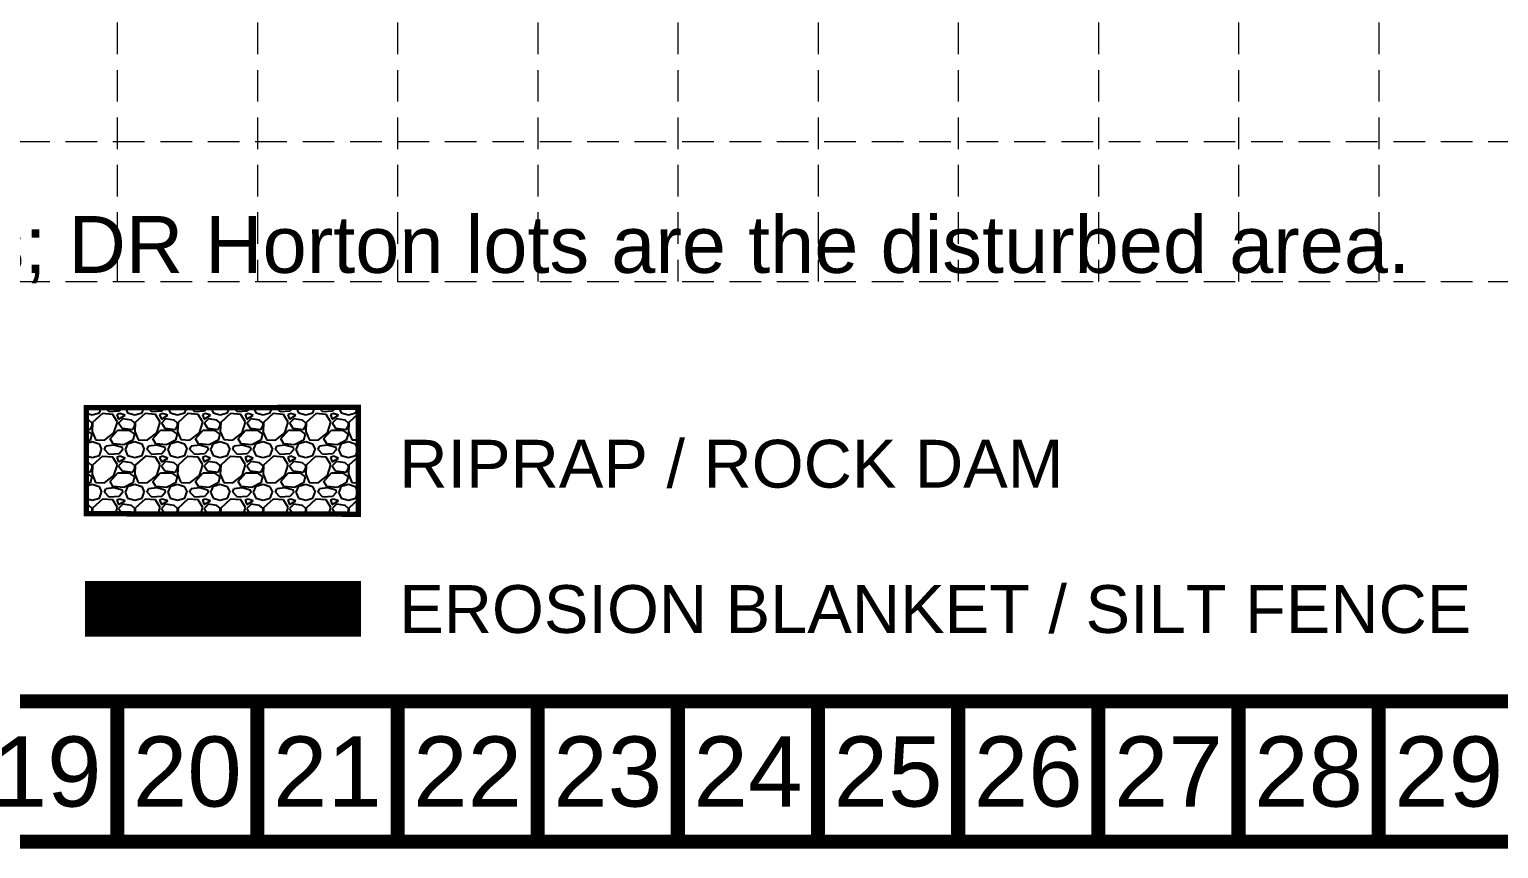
# Model space of a CAD drawing. Header units: inches. Extents: x -5337 to 1057, y 15227 to 19227.
# Drawn here: x -3399 to -2354, y 15227 to 15810 of the extents above; entities that cross this region are included whole.
import ezdxf
from ezdxf.enums import TextEntityAlignment as Align

# ---------------------------------------------------------------- set-up
doc = ezdxf.new("R2010")
doc.units = ezdxf.units.IN
doc.header["$LTSCALE"] = 150
doc.header["$MEASUREMENT"] = 0
doc.linetypes.add('ACAD_ISO02W100', pattern=[15, 12, -3])
doc.linetypes.add('HIDDEN', pattern=[0.375, 0.25, -0.125])
for name, color, linetype in [('BASE', 7, 'Continuous'), ('grid', 7, 'HIDDEN'), ('LEGEND', 7, 'Continuous')]:
    doc.layers.add(name, color=color, linetype=linetype)
doc.styles.add("L200'", font='ARIAL.TTF', dxfattribs={"height": 0.001969})
doc.styles.get("Standard").update_dxf_attribs({"font": 'ARIAL.TTF', "height": 25})

msp = doc.modelspace()

# ---------------------------------------------------------------- hatches: boundary and pattern name
at = {"layer": 'LEGEND', "linetype": 'ACAD_ISO02W100'}
h = msp.add_hatch(dxfattribs=at)
h.set_pattern_fill('GRAVEL', color=240, scale=30.39602, style=0)
h.set_pattern_definition([(228.0128, (-5521.5293, 13929.9475), (-243.1681023, -273.5642163), [4.08936, -404.84726]), (184.9697, (-5524.265, 13926.9079), (364.75226596, 30.39575527), [7.01747, -694.72914]), (132.5104, (-5531.256, 13926.3), (303.9599129, -334.3564782), [4.9481, -489.86322]), (267.2737, (-5543.1105, 13918.701), (30.39589845, 607.920399), [6.3904, -632.64931]), (292.8337, (-5543.4145, 13912.3178), (-151.9803986, 364.7521249), [6.2663, -620.3637]), (357.2737, (-5540.9828, 13906.5425), (-607.920399, 30.39589845), [6.3904, -632.64931]), (37.6942, (-5534.5996, 13906.2386), (-395.14847678, -303.95990336), [8.45097, -836.64585]), (72.2553, (-5527.9125, 13911.4059), (212.77246364, 668.71231444), [7.9786, -789.88072]), (121.4296, (-5525.4808, 13919.0049), (-243.1684063, 395.1481026), [6.41204, -634.7927]), (175.2364, (-5528.8244, 13924.4762), (334.3562433, -30.3957621), [7.32033, -358.69622]), (222.3974, (-5536.1194, 13925.0841), (-364.75245744, -334.35597382), [9.46678, -937.21187]), (138.8141, (-5513.0185, 13918.397), (-212.772226, 182.3760353), [3.23113, -319.88297]), (171.4692, (-5515.4501, 13920.5247), (395.1482014, -60.7922794), [6.1472, -608.57424]), (225, (-5521.53, 13921.437), (-3e-15, -30.39603), [4.29864, -38.6878]), (203.1986, (-5523.657, 13925.084), (151.9800893, 60.7920793), [2.3149, -229.17428]), (291.8014, (-5525.785, 13924.172), (-30.396017, 91.188067), [3.27374, -160.41384]), (30.9638, (-5524.569, 13921.1326), (91.187998, 60.7921145), [5.31715, -171.9206]), (161.5651, (-5520.01, 13923.868), (60.792052, -30.39597), [3.84482, -92.27584]), (16.3895, (-5543.4145, 13924.1722), (303.9602618, 91.1878369), [5.38617, -533.23266]), (70.3462, (-5538.2472, 13925.692), (-121.5839335, -334.3562794), [4.5187, -447.35062]), (293.1986, (-5520.0095, 13929.9475), (-60.7920793, 151.9800893), [4.62977, -226.8594]), (343.6105, (-5518.1858, 13925.692), (-303.9602618, 91.1878369), [5.38617, -533.23266]), (339.444, (-5543.4145, 13905.3267), (-151.9801536, 60.7919173), [5.19407, -254.50964]), (294.7751, (-5538.5511, 13903.503), (-151.9798601, 334.3563185), [4.35204, -430.85273]), (66.8014, (-5519.7056, 13899.5515), (60.7920793, 151.9800893), [4.62977, -226.85941]), (17.354, (-5517.8818, 13903.8069), (-395.1483149, -121.5839109), [5.09532, -504.43483]), (69.444, (-5534.5996, 13899.5515), (-60.7919173, -151.9801536), [2.59704, -257.10668]), (101.3099, (-5521.5293, 13899.5515), (-30.395948, 121.584101), [1.5499, -153.44]), (165.9638, (-5521.833, 13901.071), (91.188075, -30.39596), [6.2663, -119.0597]), (186.009, (-5527.9125, 13902.591), (303.9601874, 30.39599875), [5.80716, -574.90797]), (303.6901, (-5524.569, 13918.397), (-30.39606, 60.792026), [4.38377, -105.21062]), (353.1572, (-5522.1373, 13914.7495), (516.7323122, -60.7922821), [7.65354, -757.6987]), (60.9454, (-5514.5383, 13913.8376), (-121.5840788, -212.7721482), [3.12945, -309.81672]), (90, (-5513.018, 13916.573), (-30.39602, 30.39602), [1.82376, -28.57226]), (120.2564, (-5528.5204, 13903.503), (121.5839226, -212.7722111), [4.22274, -418.05226]), (48.0128, (-5530.6481, 13907.1505), (243.1681023, 273.5642163), [8.17872, -400.7579]), (0, (-5525.177, 13913.23), (30.39602, 30.39602), [7.90297, -22.49305]), (325.3048, (-5517.2739, 13913.2297), (-303.9600205, 212.7723982), [4.80604, -475.79722]), (254.0546, (-5513.3224, 13910.494), (-30.396016, -121.584082), [4.42572, -216.86064]), (207.646, (-5514.5383, 13906.2386), (-577.52424306, -303.96042945), [7.20583, -713.3786]), (175.4261, (-5520.9214, 13902.895), (-395.14827047, 30.3958615), [7.6233, -754.70502])])
h.paths.add_polyline_path([(-3358.8, 15465), (-3165.3, 15464.7), (-3165.3, 15540.7), (-3358.8, 15540.4)])

# ---------------------------------------------------------------- linework, layer by layer
at = {"layer": 'BASE', "const_width": 9.98}
for points in [[(-5331.9, 15231.7), (1052.1, 15231.7), (1052.1, 19221.7), (-5331.9, 19221.7)], [(-5232.1, 15331.5), (952.4, 15331.5), (952.4, 19122), (-5232.1, 19122)]]:
    msp.add_lwpolyline(points, close=True, dxfattribs=at)
for points in [[(-3336.9, 15231.7), (-3336.9, 15331.5)], [(-3237.1, 15231.7), (-3237.1, 15331.5)], [(-3137.4, 15231.7), (-3137.4, 15331.5)], [(-3037.6, 15231.7), (-3037.6, 15331.5)], [(-2937.9, 15231.7), (-2937.9, 15331.5)], [(-2838.1, 15231.7), (-2838.1, 15331.5)], [(-2738.4, 15231.7), (-2738.4, 15331.5)], [(-2638.6, 15231.7), (-2638.6, 15331.5)], [(-2538.9, 15231.7), (-2538.9, 15331.5)], [(-2439.1, 15231.7), (-2439.1, 15331.5)]]:
    msp.add_lwpolyline(points, dxfattribs=at)
at = {"layer": 'grid', "color": 252, "linetype": 'HIDDEN', "lineweight": 0, "ltscale": 0.6}
for p, q in [((-3336.9, 19122), (-3336.9, 15630.3)), ((-3237.1, 19122), (-3237.1, 15630.3)), ((-3137.4, 19122), (-3137.4, 15630.3)), ((-3037.6, 19122), (-3037.6, 15630.3)), ((-2937.9, 19122), (-2937.9, 15630.3)), ((-2838.1, 19122), (-2838.1, 15630.3)), ((-2738.4, 19122), (-2738.4, 15630.3)), ((-2638.6, 19122), (-2638.6, 15630.3)), ((-2538.9, 19122), (-2538.9, 15630.3)), ((-2439.1, 19122), (-2439.1, 15630.3)), ((-5229.9, 15730), (954.6, 15730)), ((-5229.9, 15630.3), (954.6, 15630.3))]:
    msp.add_line(p, q, dxfattribs=at)
at = {"layer": 'LEGEND', "color": 240, "const_width": 3.8}
msp.add_lwpolyline([(-3358.8, 15465), (-3165.3, 15464.7), (-3165.3, 15540.7), (-3358.8, 15540.4)], close=True, dxfattribs=at)
at = {"layer": 'LEGEND', "color": 84, "const_width": 39.5}
msp.add_lwpolyline([(-3359.8, 15397.4), (-3163.4, 15397.4)], dxfattribs=at)

# ---------------------------------------------------------------- texts
at = {"layer": 'BASE', "color": 7, "style": "L200'"}
msp.add_text('Stabilization practices are expected to be used at all disturbed areas; DR Horton lots are the disturbed area.', height=40.453, dxfattribs=at).set_placement((-5111.7, 15636.4))
at = {"layer": 'BASE'}
for s, p in [('19', (-3386.8, 15281.6)), ('20', (-3287, 15281.6)), ('21', (-3187.3, 15281.6)), ('22', (-3087.5, 15281.6)), ('23', (-2987.8, 15281.6)), ('24', (-2888, 15281.6)), ('25', (-2788.3, 15281.6)), ('26', (-2688.5, 15281.6)), ('27', (-2588.8, 15281.6)), ('28', (-2489, 15281.6)), ('29', (-2389.3, 15281.6))]:
    msp.add_text(s, height=49.88, dxfattribs=at).set_placement(p, align=Align.MIDDLE_CENTER)
at = {"layer": 'LEGEND', "style": "L200'"}
for s, p in [('RIPRAP / ROCK DAM', (-3136.1, 15483.6)), ('EROSION BLANKET / SILT FENCE', (-3136.2, 15380.2))]:
    msp.add_text(s, height=34.014, dxfattribs=at).set_placement(p)

doc.saveas('drawing.dxf')
